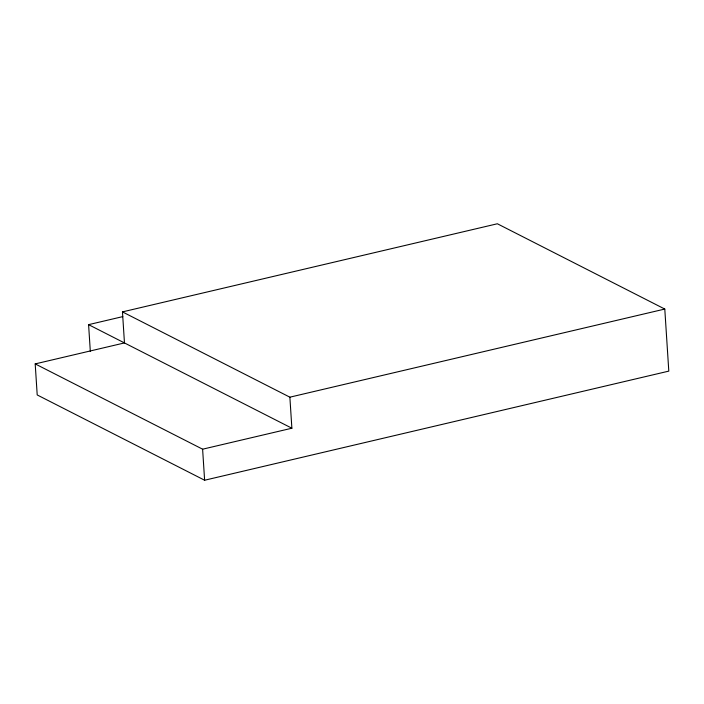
<?xml version="1.0" encoding="UTF-8"?>
<svg xmlns="http://www.w3.org/2000/svg" width="704" height="704" viewBox="0 0 704 704"><rect width="100%" height="100%" fill="white"/><g stroke="black" fill="none" stroke-linecap="round" stroke-linejoin="round"><path stroke-width="1.06" d="M122.461 311.89L497.367 223.766L664.787 309.056L668.8 371.122L204.618 480.234L37.206 394.944L35.2 363.906L124.467 342.927L122.461 311.89L289.872 397.179L664.787 309.056M90.323 351.41L88.59 324.65L122.769 316.615M35.2 363.906L202.611 449.196L291.878 428.217L289.872 397.179M88.59 324.65L291.878 428.217M202.611 449.196L204.618 480.234"/></g></svg>
